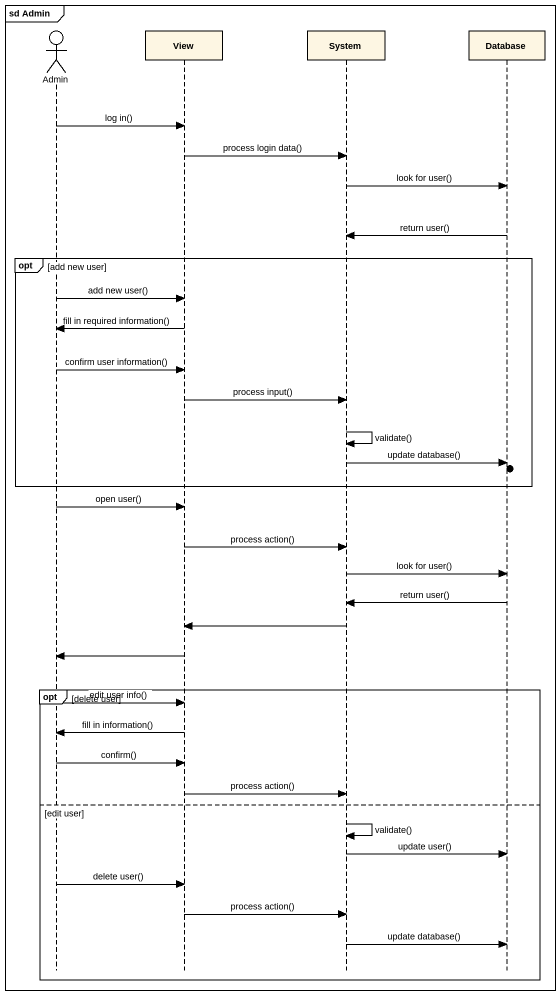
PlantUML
@startuml
mainframe sd Admin
hide footbox
actor Admin
participant View
participant System
participant "Database" as Database_

Admin -> View : log in()
View -> System : process login data()
System -> Database_ : look for user()
Database_ -> System : return user()
opt add new user
  Admin -> View : add new user()
  View -> Admin : fill in required information()
  Admin -> View : confirm user information()
  View -> System : process input()
  System -> System : validate()
  System -> Database_ : update database()
end
Admin -> View : open user()
View -> System : process action()
System -> Database_ : look for user()
Database_ -> System : return user()
System -> View
View -> Admin
opt delete user
  Admin -> View : edit user info()
  View -> Admin : fill in information()
  Admin -> View : confirm()
  View -> System : process action()
else edit user
  System -> System : validate()
  System -> Database_ : update user()
  Admin -> View : delete user()
  View -> System : process action()
  System -> Database_ : update database()
end
@enduml
